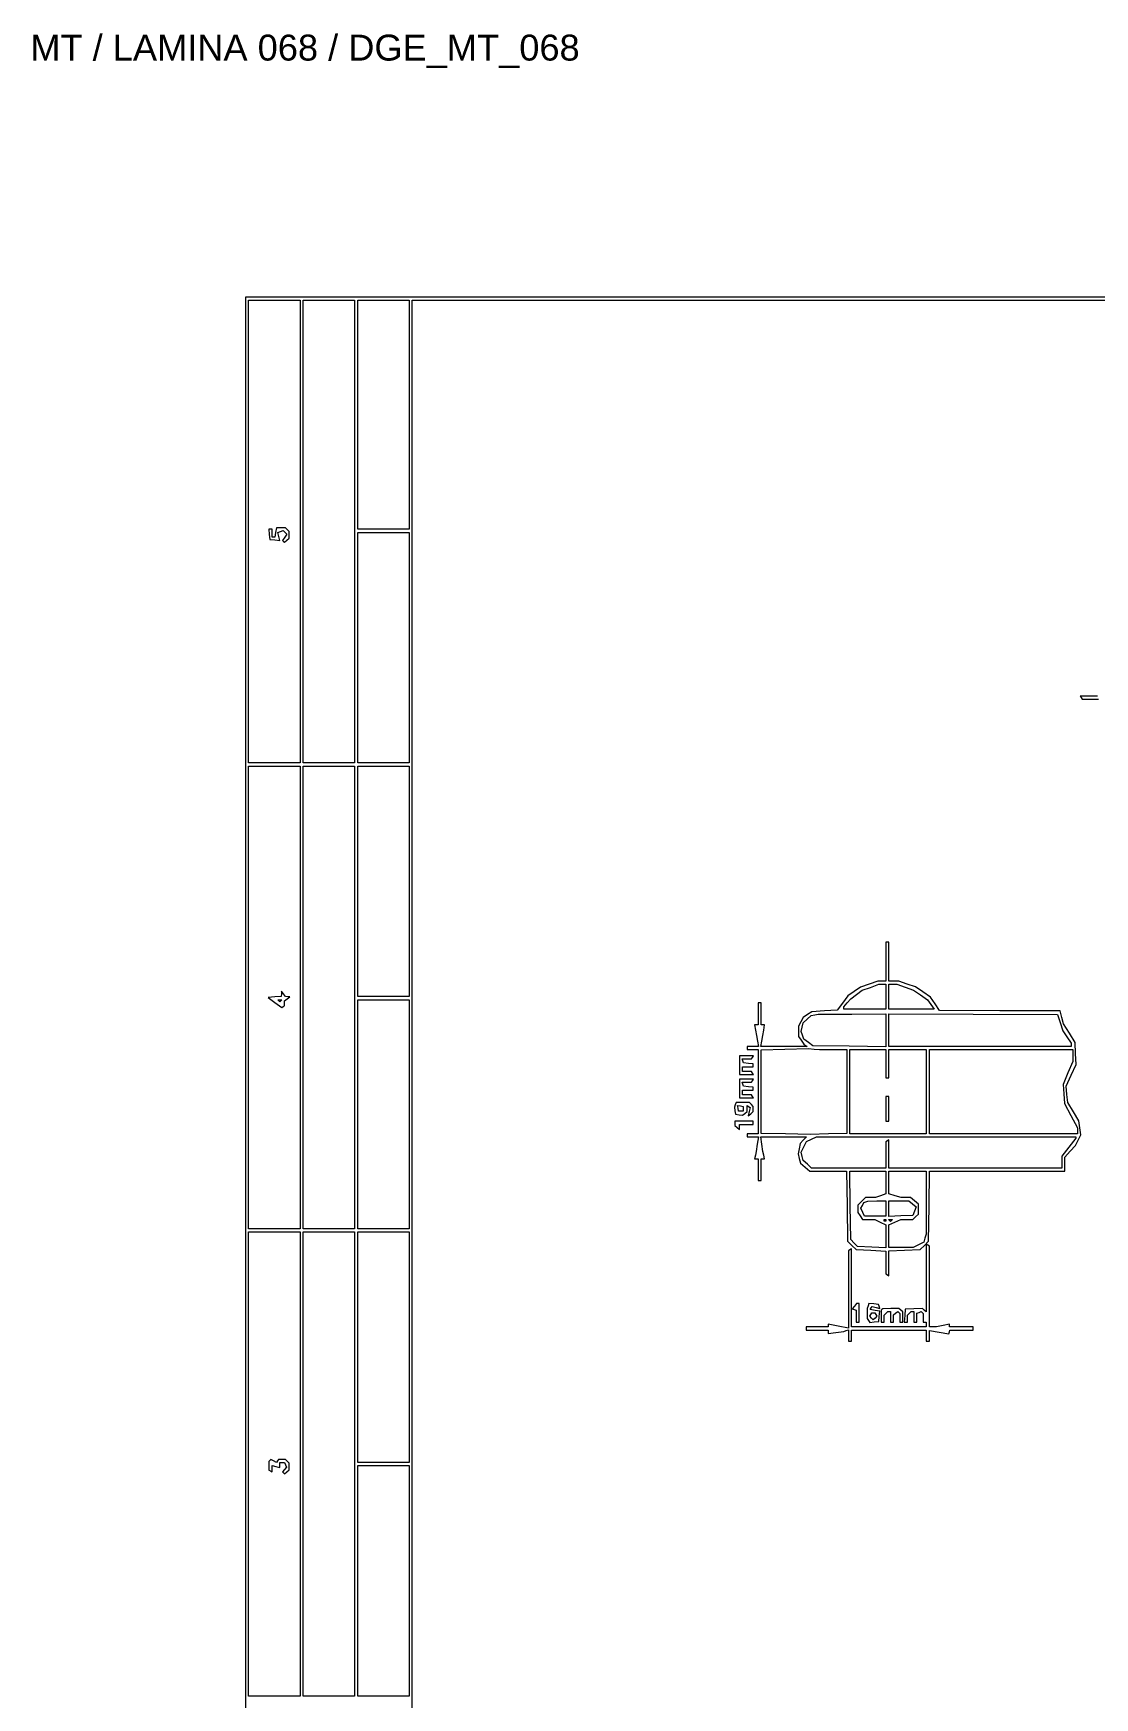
# Paper-space layout 'AN-13-DGE-068' of a CAD drawing. Header units: metres, sheet in millimetres. Extents: x 12 to 193, y 4 to 291.
# Drawn here: x 12.2 to 98.2, y 156.4 to 291.3 of the extents above; entities that cross this region are included whole.
import ezdxf

# ---------------------------------------------------------------- set-up
doc = ezdxf.new("R2010")
doc.units = ezdxf.units.M
doc.layers.add('DGE_CONTORNOS', color=7, linetype='Continuous', lineweight=0)
doc.layers.add('DGE_DATOS', color=7, linetype='Continuous', lineweight=0)
doc.styles.add('DGE_ARIAL', font='arial.ttf')

# ---------------------------------------------------------------- blocks, each defined once
blk = doc.blocks.new('LP_REF_DGE_MT_068')
at = {"layer": 'DGE_CONTORNOS'}
for points in [[(29.43, 147.7), (29.43, 25.53), (111.08, 25.53), (192.74, 25.53), (192.74, 147.7), (192.74, 269.87), (111.08, 269.87), (29.43, 269.87)], [(33.85, 250.88), (33.85, 232.14), (31.77, 232.14), (29.68, 232.14), (29.68, 250.88), (29.68, 269.62), (31.77, 269.62), (33.85, 269.62)], [(38.27, 250.88), (38.27, 232.14), (36.18, 232.14), (34.1, 232.14), (34.1, 250.88), (34.1, 269.62), (36.18, 269.62), (38.27, 269.62)], [(42.68, 260.35), (42.68, 251.07), (40.6, 251.07), (38.52, 251.07), (38.52, 260.35), (38.52, 269.62), (40.6, 269.62), (42.68, 269.62)], [(192.48, 163.99), (192.48, 58.35), (117.71, 58.35), (42.93, 58.35), (42.93, 163.99), (42.93, 269.62), (117.71, 269.62), (192.48, 269.62)], [(31.87, 250.82), (31.8, 250.44), (31.69, 250.44), (31.58, 250.44), (31.58, 250.75), (31.58, 251.07), (31.44, 251.07), (31.31, 251.07), (31.35, 250.66), (31.39, 250.25), (31.8, 250.21), (32.22, 250.17), (32.14, 250.49), (32.05, 250.81), (32.27, 250.9), (32.48, 250.98), (32.62, 250.83), (32.77, 250.68), (32.61, 250.42), (32.44, 250.16), (32.51, 250.09), (32.58, 250.02), (32.77, 250.18), (32.96, 250.34), (32.96, 250.62), (32.96, 250.89), (32.81, 251.04), (32.66, 251.2), (32.31, 251.2), (31.95, 251.2)], [(42.68, 241.48), (42.68, 232.14), (40.6, 232.14), (38.52, 232.14), (38.52, 241.48), (38.52, 250.82), (40.6, 250.82), (42.68, 250.82)], [(33.85, 213.14), (33.85, 194.4), (31.77, 194.4), (29.68, 194.4), (29.68, 213.14), (29.68, 231.89), (31.77, 231.89), (33.85, 231.89)], [(38.27, 213.14), (38.27, 194.4), (36.18, 194.4), (34.1, 194.4), (34.1, 213.14), (34.1, 231.89), (36.18, 231.89), (38.27, 231.89)], [(42.68, 222.55), (42.68, 213.21), (40.6, 213.21), (38.52, 213.21), (38.52, 222.55), (38.52, 231.89), (40.6, 231.89), (42.68, 231.89)], [(81.3, 216.05), (81.3, 214.47), (80.98, 214.47), (80.66, 214.47), (79.95, 214.22), (79.24, 213.97), (78.73, 213.62), (78.23, 213.27), (77.79, 212.69), (77.36, 212.1), (76.33, 212.05), (75.31, 211.99), (74.95, 211.76), (74.6, 211.53), (74.42, 211.17), (74.23, 210.82), (74.23, 210.4), (74.23, 209.98), (74.45, 209.67), (74.66, 209.36), (74.79, 209.26), (74.93, 209.17), (73.05, 209.17), (71.18, 209.17), (71.25, 209.61), (71.33, 210.05), (71.41, 210.49), (71.48, 210.93), (71.34, 210.93), (71.2, 210.93), (71.2, 211.82), (71.2, 212.7), (71.08, 212.7), (70.95, 212.7), (70.95, 211.82), (70.95, 210.93), (70.81, 210.93), (70.67, 210.93), (70.75, 210.49), (70.83, 210.05), (70.9, 209.61), (70.98, 209.17), (70.52, 209.17), (70.07, 209.17), (70.07, 209.04), (70.07, 208.92), (70.51, 208.92), (70.95, 208.92), (70.95, 205.51), (70.95, 202.1), (70.51, 202.1), (70.07, 202.1), (70.07, 201.97), (70.07, 201.85), (70.52, 201.85), (70.98, 201.85), (70.89, 201.25), (70.81, 200.65), (70.74, 200.36), (70.67, 200.08), (70.81, 200.08), (70.95, 200.08), (70.95, 199.2), (70.95, 198.31), (71.08, 198.31), (71.2, 198.31), (71.2, 199.2), (71.2, 200.08), (71.34, 200.08), (71.48, 200.08), (71.42, 200.36), (71.35, 200.65), (71.26, 201.25), (71.18, 201.85), (73.02, 201.85), (74.87, 201.85), (74.62, 201.57), (74.36, 201.3), (74.29, 200.89), (74.21, 200.48), (74.29, 200.09), (74.38, 199.71), (74.76, 199.39), (75.14, 199.07), (76.63, 199.07), (78.13, 199.07), (78.17, 196.23), (78.21, 193.4), (78.55, 193.05), (78.9, 192.71), (80.1, 192.66), (81.3, 192.6), (81.3, 191.68), (81.3, 190.76), (81.43, 190.68), (81.55, 190.6), (81.55, 191.6), (81.55, 192.61), (82.82, 192.66), (84.08, 192.71), (84.43, 193.05), (84.77, 193.4), (84.81, 196.23), (84.85, 199.07), (90.33, 199.07), (95.81, 199.07), (95.81, 199.64), (95.81, 200.21), (96.24, 200.68), (96.66, 201.15), (96.88, 201.59), (97.1, 202.02), (97.03, 202.58), (96.95, 203.14), (96.5, 203.88), (96.05, 204.62), (95.98, 205.29), (95.91, 205.95), (96.31, 206.84), (96.72, 207.72), (96.67, 208.6), (96.63, 209.48), (96.17, 210.24), (95.71, 211), (95.57, 211.53), (95.43, 212.07), (90.54, 212.07), (85.65, 212.08), (85.29, 212.62), (84.92, 213.17), (84.31, 213.59), (83.7, 214), (83.04, 214.23), (82.37, 214.46), (81.96, 214.46), (81.55, 214.47), (81.55, 216.05), (81.55, 217.62), (81.43, 217.62), (81.3, 217.62)], [(32.34, 213.43), (32.33, 213.22), (31.8, 213.18), (31.26, 213.14), (31.81, 212.74), (32.37, 212.33), (32.48, 212.4), (32.59, 212.46), (32.59, 212.66), (32.59, 212.86), (32.81, 213.03), (33.03, 213.2), (32.85, 213.2), (32.68, 213.21), (32.51, 213.43), (32.34, 213.65)], [(81.3, 213.21), (81.3, 212.2), (79.6, 212.2), (77.89, 212.2), (77.9, 212.29), (77.9, 212.39), (78.18, 212.71), (78.46, 213.04), (78.92, 213.38), (79.38, 213.72), (80.06, 213.96), (80.73, 214.21), (81.02, 214.21), (81.3, 214.22)], [(82.87, 213.98), (83.55, 213.74), (84.12, 213.35), (84.69, 212.95), (84.96, 212.58), (85.23, 212.2), (83.39, 212.2), (81.55, 212.2), (81.55, 213.21), (81.55, 214.22), (81.87, 214.22), (82.19, 214.22)], [(32.29, 212.87), (32.21, 212.79), (32.12, 212.87), (32.04, 212.95), (32.21, 212.95), (32.38, 212.95)], [(42.68, 203.68), (42.68, 194.4), (40.6, 194.4), (38.52, 194.4), (38.52, 203.68), (38.52, 212.95), (40.6, 212.95), (42.68, 212.95)], [(81.3, 210.48), (81.3, 209.15), (78.34, 209.19), (75.39, 209.23), (75.03, 209.5), (74.67, 209.76), (74.56, 210.08), (74.45, 210.39), (74.54, 210.74), (74.62, 211.08), (74.94, 211.38), (75.26, 211.68), (75.54, 211.73), (75.81, 211.78), (78.56, 211.8), (81.3, 211.82)], [(95.42, 211.1), (95.64, 210.45), (95.98, 209.94), (96.32, 209.43), (96.32, 209.3), (96.32, 209.17), (88.94, 209.17), (81.55, 209.17), (81.55, 210.49), (81.55, 211.82), (88.38, 211.79), (95.2, 211.76)], [(69.45, 207.65), (69.45, 206.9), (70.02, 206.9), (70.59, 206.9), (70.51, 207.02), (70.43, 207.15), (70.06, 207.15), (69.69, 207.15), (69.69, 207.34), (69.69, 207.53), (70.13, 207.53), (70.57, 207.53), (70.57, 207.65), (70.57, 207.76), (70.17, 207.8), (69.77, 207.84), (69.72, 208), (69.67, 208.16), (70.05, 208.16), (70.43, 208.16), (70.51, 208.28), (70.59, 208.41), (70.02, 208.41), (69.46, 208.41)], [(77.04, 208.92), (78.15, 208.92), (78.15, 205.52), (78.15, 202.12), (76.66, 202.08), (75.18, 202.04), (73.19, 202.08), (71.2, 202.12), (71.2, 205.51), (71.2, 208.91), (73.13, 208.95), (75.05, 209), (75.49, 208.96), (75.94, 208.92)], [(81.3, 207.78), (81.3, 206.64), (81.43, 206.64), (81.55, 206.64), (81.55, 207.78), (81.55, 208.92), (83.07, 208.92), (84.58, 208.92), (84.58, 205.51), (84.58, 202.1), (81.49, 202.1), (78.4, 202.1), (78.4, 205.51), (78.4, 208.92), (79.85, 208.92), (81.3, 208.92)], [(96.44, 208.44), (96.44, 207.96), (96.05, 207.03), (95.66, 206.09), (95.72, 205.33), (95.78, 204.56), (96.3, 203.58), (96.82, 202.59), (96.82, 202.35), (96.82, 202.1), (90.83, 202.1), (84.83, 202.1), (84.83, 205.51), (84.83, 208.92), (90.64, 208.92), (96.44, 208.92)], [(69.45, 205.76), (69.45, 205), (70.02, 205), (70.59, 205), (70.51, 205.13), (70.43, 205.26), (70.06, 205.26), (69.69, 205.26), (69.69, 205.44), (69.69, 205.63), (70.13, 205.63), (70.57, 205.63), (70.57, 205.75), (70.57, 205.87), (70.17, 205.91), (69.77, 205.95), (69.72, 206.11), (69.67, 206.27), (70.05, 206.27), (70.43, 206.27), (70.51, 206.39), (70.59, 206.52), (70.02, 206.52), (69.46, 206.52)], [(81.3, 204.12), (81.3, 203.11), (81.43, 203.11), (81.55, 203.11), (81.55, 204.12), (81.55, 205.13), (81.43, 205.13), (81.3, 205.13)], [(69.11, 204.44), (69.04, 204.26), (69.08, 203.97), (69.12, 203.68), (69.41, 203.64), (69.7, 203.6), (69.89, 203.75), (70.07, 203.9), (70.07, 204.14), (70.07, 204.39), (70.19, 204.31), (70.32, 204.23), (70.24, 203.89), (70.15, 203.55), (70.36, 203.72), (70.57, 203.9), (70.57, 204.11), (70.57, 204.32), (70.42, 204.47), (70.27, 204.62), (69.72, 204.62), (69.18, 204.62)], [(69.75, 204.12), (69.75, 203.93), (69.56, 203.93), (69.38, 203.93), (69.33, 204.16), (69.29, 204.39), (69.52, 204.35), (69.75, 204.31)], [(69.06, 202.94), (69.06, 202.76), (69.25, 202.61), (69.44, 202.45), (69.44, 202.65), (69.44, 202.86), (70, 202.86), (70.57, 202.86), (70.57, 202.98), (70.57, 203.11), (69.82, 203.11), (69.06, 203.11)], [(96.7, 201.8), (96.7, 201.75), (96.13, 201.02), (95.56, 200.29), (95.56, 199.81), (95.56, 199.32), (88.56, 199.32), (81.55, 199.32), (81.55, 200.47), (81.55, 201.61), (81.43, 201.53), (81.3, 201.45), (81.3, 200.39), (81.3, 199.32), (78.29, 199.32), (75.28, 199.32), (74.95, 199.63), (74.62, 199.93), (74.54, 200.27), (74.45, 200.61), (74.66, 201.05), (74.87, 201.48), (75.27, 201.66), (75.68, 201.84), (86.19, 201.84), (96.7, 201.85)], [(81.3, 198.15), (81.3, 197.23), (80.88, 197.08), (80.46, 196.93), (80.05, 196.93), (79.65, 196.93), (79.34, 196.62), (79.03, 196.31), (79.03, 196.01), (79.03, 195.72), (79.22, 195.44), (79.42, 195.16), (79.91, 195.16), (80.41, 195.16), (80.85, 194.95), (81.3, 194.73), (81.3, 193.79), (81.3, 192.86), (80.16, 192.91), (79.02, 192.97), (78.74, 193.24), (78.46, 193.52), (78.42, 196.3), (78.38, 199.07), (79.84, 199.07), (81.3, 199.07)], [(84.57, 196.52), (84.56, 193.96), (84.47, 193.64), (84.38, 193.33), (83.95, 193.11), (83.51, 192.89), (82.53, 192.89), (81.55, 192.89), (81.56, 193.8), (81.56, 194.72), (82.04, 194.94), (82.52, 195.16), (83, 195.16), (83.49, 195.16), (83.72, 195.37), (83.95, 195.58), (83.95, 195.99), (83.95, 196.4), (83.62, 196.66), (83.29, 196.93), (82.92, 196.93), (82.56, 196.93), (82.06, 197.08), (81.55, 197.24), (81.55, 198.16), (81.55, 199.07), (83.07, 199.07), (84.58, 199.07)], [(81.3, 196.04), (81.3, 195.41), (80.44, 195.41), (79.57, 195.41), (79.43, 195.73), (79.28, 196.06), (79.41, 196.29), (79.53, 196.53), (79.69, 196.59), (79.85, 196.65), (80.57, 196.66), (81.3, 196.67)], [(83.46, 196.43), (83.76, 196.19), (83.63, 195.83), (83.5, 195.47), (82.53, 195.44), (81.55, 195.4), (81.55, 196.04), (81.55, 196.67), (82.36, 196.67), (83.17, 196.67)], [(81.3, 195.1), (81.3, 195.03), (81.24, 195.03), (81.17, 195.03), (81.17, 195.1), (81.17, 195.16), (81.24, 195.16), (81.3, 195.16)], [(81.76, 195.07), (81.68, 194.99), (81.59, 195.07), (81.51, 195.16), (81.68, 195.16), (81.85, 195.16)], [(33.85, 175.34), (33.85, 156.54), (31.77, 156.54), (29.68, 156.54), (29.68, 175.34), (29.68, 194.15), (31.77, 194.15), (33.85, 194.15)], [(38.27, 175.34), (38.27, 156.54), (36.18, 156.54), (34.1, 156.54), (34.1, 175.34), (34.1, 194.15), (36.18, 194.15), (38.27, 194.15)], [(42.68, 184.81), (42.68, 175.47), (40.6, 175.47), (38.52, 175.47), (38.52, 184.81), (38.52, 194.15), (40.6, 194.15), (42.68, 194.15)], [(84.58, 190.42), (84.58, 187.68), (84.42, 187.81), (84.27, 187.94), (83.57, 187.92), (82.88, 187.9), (82.84, 187.37), (82.8, 186.83), (82.93, 186.83), (83.07, 186.83), (83.07, 187.12), (83.07, 187.41), (83.22, 187.56), (83.37, 187.71), (83.47, 187.71), (83.57, 187.71), (83.57, 187.27), (83.57, 186.83), (83.7, 186.83), (83.82, 186.83), (83.82, 187.19), (83.82, 187.56), (84, 187.63), (84.18, 187.7), (84.25, 187.62), (84.33, 187.54), (84.33, 187.19), (84.33, 186.83), (84.46, 186.83), (84.58, 186.83), (84.58, 186.64), (84.58, 186.45), (81.55, 186.45), (78.52, 186.45), (78.52, 189.61), (78.52, 192.78), (78.4, 192.7), (78.27, 192.62), (78.27, 189.49), (78.27, 186.36), (77.45, 186.52), (76.63, 186.67), (76.63, 186.56), (76.63, 186.45), (75.75, 186.45), (74.86, 186.45), (74.86, 186.32), (74.86, 186.2), (75.75, 186.2), (76.63, 186.2), (76.63, 186.06), (76.63, 185.91), (77.26, 186), (77.9, 186.08), (78.08, 186.15), (78.27, 186.22), (78.27, 185.77), (78.27, 185.31), (78.4, 185.31), (78.52, 185.31), (78.52, 185.76), (78.52, 186.2), (81.55, 186.2), (84.58, 186.2), (84.58, 185.76), (84.58, 185.31), (84.71, 185.31), (84.83, 185.31), (84.83, 185.73), (84.83, 186.15), (85.62, 186.03), (86.4, 185.9), (86.45, 186.05), (86.5, 186.2), (87.43, 186.2), (88.37, 186.2), (88.37, 186.32), (88.37, 186.45), (87.42, 186.45), (86.47, 186.45), (86.47, 186.56), (86.47, 186.67), (85.94, 186.57), (85.4, 186.46), (85.12, 186.46), (84.83, 186.45), (84.83, 189.72), (84.83, 193), (84.71, 193.08), (84.58, 193.15)], [(78.76, 188.13), (78.59, 187.92), (78.74, 187.87), (78.9, 187.82), (78.9, 187.32), (78.9, 186.83), (79.03, 186.83), (79.15, 186.83), (79.15, 187.59), (79.15, 188.34), (79.04, 188.34), (78.93, 188.34)], [(79.86, 188.15), (79.79, 187.94), (79.79, 187.54), (79.79, 187.14), (79.9, 186.98), (80, 186.81), (80.37, 186.85), (80.73, 186.89), (80.77, 187.3), (80.81, 187.72), (80.43, 187.79), (80.04, 187.87), (80.12, 187.99), (80.19, 188.11), (80.51, 188.03), (80.82, 187.95), (80.77, 188.12), (80.71, 188.28), (80.33, 188.32), (79.94, 188.36)], [(80.49, 187.45), (80.57, 187.31), (80.43, 187.17), (80.29, 187.03), (80.15, 187.17), (80.01, 187.31), (80.09, 187.45), (80.18, 187.59), (80.29, 187.59), (80.4, 187.59)], [(80.98, 187.86), (80.92, 187.8), (80.92, 187.31), (80.92, 186.83), (81.05, 186.83), (81.17, 186.83), (81.17, 187.12), (81.17, 187.41), (81.33, 187.56), (81.48, 187.71), (81.58, 187.71), (81.68, 187.71), (81.68, 187.27), (81.68, 186.83), (81.8, 186.83), (81.93, 186.83), (81.93, 187.13), (81.93, 187.43), (82.1, 187.57), (82.27, 187.71), (82.35, 187.63), (82.44, 187.54), (82.44, 187.19), (82.44, 186.83), (82.56, 186.83), (82.69, 186.83), (82.69, 187.26), (82.69, 187.68), (82.53, 187.81), (82.37, 187.93), (81.71, 187.93), (81.05, 187.92)], [(31.4, 175.63), (31.32, 175.55), (31.32, 175.2), (31.32, 174.85), (31.45, 174.78), (31.58, 174.7), (31.58, 174.96), (31.58, 175.22), (31.89, 175.14), (32.21, 175.06), (32.21, 175.27), (32.21, 175.47), (32.4, 175.47), (32.59, 175.47), (32.67, 175.28), (32.74, 175.09), (32.58, 174.9), (32.42, 174.71), (32.5, 174.63), (32.58, 174.55), (32.77, 174.71), (32.96, 174.87), (32.96, 175.14), (32.96, 175.42), (32.81, 175.57), (32.66, 175.72), (32.38, 175.72), (32.1, 175.72), (32.02, 175.6), (31.94, 175.47), (31.71, 175.59), (31.48, 175.71)], [(42.68, 165.88), (42.68, 156.54), (40.6, 156.54), (38.52, 156.54), (38.52, 165.88), (38.52, 175.22), (40.6, 175.22), (42.68, 175.22)]]:
    blk.add_lwpolyline(points, close=True, dxfattribs=at)
blk.add_lwpolyline([(98.44, 237.56), (97.06, 237.56), (97.14, 237.44), (97.22, 237.31), (98.52, 237.31)], dxfattribs=at)
at = {"layer": 'DGE_DATOS', "style": 'DGE_ARIAL'}
blk.add_text('MT / LAMINA 068 / DGE_MT_068', height=2.1, dxfattribs=at).set_placement((12, 289.04))

psp = doc.layouts.new('AN-13-DGE-068')

# ---------------------------------------------------------------- block references
at = {"layer": 'DGE_DATOS'}
psp.add_blockref('LP_REF_DGE_MT_068', (0, 0), dxfattribs=at)

doc.saveas('drawing.dxf')
